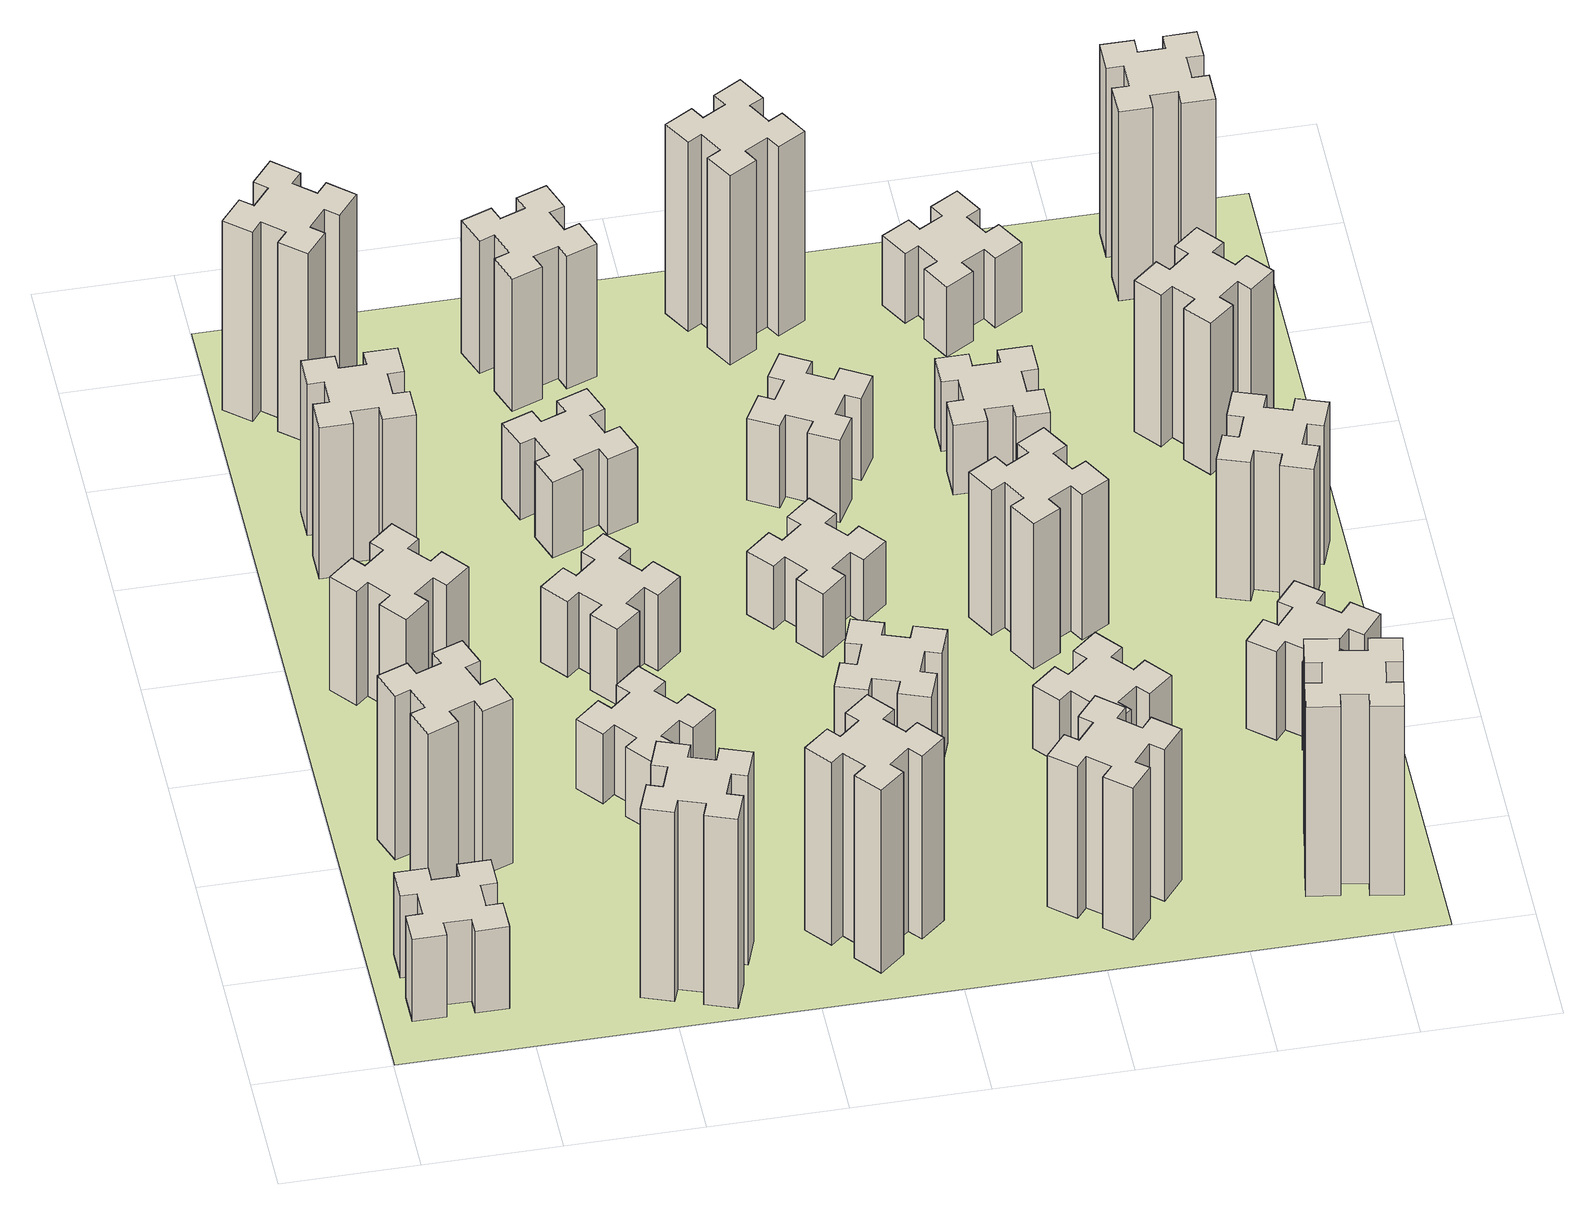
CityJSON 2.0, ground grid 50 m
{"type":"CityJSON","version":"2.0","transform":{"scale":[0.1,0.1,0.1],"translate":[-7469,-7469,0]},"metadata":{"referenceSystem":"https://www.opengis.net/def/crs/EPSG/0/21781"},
"CityObjects":{
"building1":{"type":"Building","attributes":{"class":"1000","function":"1000","usage":"1000","yearOfConstruction":2016,"roofType":"1000","measuredHeight":39,"storeysAboveGround":30,"storeysBelowGround":0},"geometry":[{"type":"Solid","lod":"1","boundaries":[[[[0,1,2,3,4,5,6,7,8,9,10,11,12,13,14,15,16,17,18,19]],[[17,16,20,21]],[[16,15,22,20]],[[15,14,23,22]],[[14,13,24,23]],[[13,12,25,24]],[[12,11,26,25]],[[11,10,27,26]],[[10,9,28,27]],[[9,8,29,28]],[[8,7,30,29]],[[7,6,31,30]],[[6,5,32,31]],[[5,4,33,32]],[[4,3,34,33]],[[3,2,35,34]],[[2,1,36,35]],[[1,0,37,36]],[[0,19,38,37]],[[19,18,39,38]],[[18,17,21,39]],[[24,25,26,27,28,29,30,31,32,33,34,35,36,37,38,39,21,20,22,23]]]]}]},
"building2":{"type":"Building","attributes":{"class":"1000","function":"1000","usage":"1000","yearOfConstruction":2016,"roofType":"1000","measuredHeight":78,"storeysAboveGround":30,"storeysBelowGround":0},"geometry":[{"type":"Solid","lod":"1","boundaries":[[[[40,41,42,43,44,45,46,47,48,49,50,51,52,53,54,55,56,57,58,59]],[[57,56,60,61]],[[56,55,62,60]],[[55,54,63,62]],[[54,53,64,63]],[[53,52,65,64]],[[52,51,66,65]],[[51,50,67,66]],[[50,49,68,67]],[[49,48,69,68]],[[48,47,70,69]],[[47,46,71,70]],[[46,45,72,71]],[[45,44,73,72]],[[44,43,74,73]],[[43,42,75,74]],[[42,41,76,75]],[[41,40,77,76]],[[40,59,78,77]],[[59,58,79,78]],[[58,57,61,79]],[[64,65,66,67,68,69,70,71,72,73,74,75,76,77,78,79,61,60,62,63]]]]}]},
"building3":{"type":"Building","attributes":{"class":"1000","function":"1000","usage":"1000","yearOfConstruction":2016,"roofType":"1000","measuredHeight":54,"storeysAboveGround":30,"storeysBelowGround":0},"geometry":[{"type":"Solid","lod":"1","boundaries":[[[[80,81,82,83,84,85,86,87,88,89,90,91,92,93,94,95,96,97,98,99]],[[97,96,100,101]],[[96,95,102,100]],[[95,94,103,102]],[[94,93,104,103]],[[93,92,105,104]],[[92,91,106,105]],[[91,90,107,106]],[[90,89,108,107]],[[89,88,109,108]],[[88,87,110,109]],[[87,86,111,110]],[[86,85,112,111]],[[85,84,113,112]],[[84,83,114,113]],[[83,82,115,114]],[[82,81,116,115]],[[81,80,117,116]],[[80,99,118,117]],[[99,98,119,118]],[[98,97,101,119]],[[104,105,106,107,108,109,110,111,112,113,114,115,116,117,118,119,101,100,102,103]]]]}]},
"building4":{"type":"Building","attributes":{"class":"1000","function":"1000","usage":"1000","yearOfConstruction":2016,"roofType":"1000","measuredHeight":72,"storeysAboveGround":30,"storeysBelowGround":0},"geometry":[{"type":"Solid","lod":"1","boundaries":[[[[120,121,122,123,124,125,126,127,128,129,130,131,132,133,134,135,136,137,138,139]],[[137,136,140,141]],[[136,135,142,140]],[[135,134,143,142]],[[134,133,144,143]],[[133,132,145,144]],[[132,131,146,145]],[[131,130,147,146]],[[130,129,148,147]],[[129,128,149,148]],[[128,127,150,149]],[[127,126,151,150]],[[126,125,152,151]],[[125,124,153,152]],[[124,123,154,153]],[[123,122,155,154]],[[122,121,156,155]],[[121,120,157,156]],[[120,139,158,157]],[[139,138,159,158]],[[138,137,141,159]],[[144,145,146,147,148,149,150,151,152,153,154,155,156,157,158,159,141,140,142,143]]]]}]},
"building5":{"type":"Building","attributes":{"class":"1000","function":"1000","usage":"1000","yearOfConstruction":2016,"roofType":"1000","measuredHeight":90,"storeysAboveGround":30,"storeysBelowGround":0},"geometry":[{"type":"Solid","lod":"1","boundaries":[[[[160,161,162,163,164,165,166,167,168,169,170,171,172,173,174,175,176,177,178,179]],[[177,176,180,181]],[[176,175,182,180]],[[175,174,183,182]],[[174,173,184,183]],[[173,172,185,184]],[[172,171,186,185]],[[171,170,187,186]],[[170,169,188,187]],[[169,168,189,188]],[[168,167,190,189]],[[167,166,191,190]],[[166,165,192,191]],[[165,164,193,192]],[[164,163,194,193]],[[163,162,195,194]],[[162,161,196,195]],[[161,160,197,196]],[[160,179,198,197]],[[179,178,199,198]],[[178,177,181,199]],[[184,185,186,187,188,189,190,191,192,193,194,195,196,197,198,199,181,180,182,183]]]]}]},
"building6":{"type":"Building","attributes":{"class":"1000","function":"1000","usage":"1000","yearOfConstruction":2016,"roofType":"1000","measuredHeight":90,"storeysAboveGround":30,"storeysBelowGround":0},"geometry":[{"type":"Solid","lod":"1","boundaries":[[[[200,201,202,203,204,205,206,207,208,209,210,211,212,213,214,215,216,217,218,219]],[[217,216,220,221]],[[216,215,222,220]],[[215,214,223,222]],[[214,213,224,223]],[[213,212,225,224]],[[212,211,226,225]],[[211,210,227,226]],[[210,209,228,227]],[[209,208,229,228]],[[208,207,230,229]],[[207,206,231,230]],[[206,205,232,231]],[[205,204,233,232]],[[204,203,234,233]],[[203,202,235,234]],[[202,201,236,235]],[[201,200,237,236]],[[200,219,238,237]],[[219,218,239,238]],[[218,217,221,239]],[[224,225,226,227,228,229,230,231,232,233,234,235,236,237,238,239,221,220,222,223]]]]}]},
"building7":{"type":"Building","attributes":{"class":"1000","function":"1000","usage":"1000","yearOfConstruction":2016,"roofType":"1000","measuredHeight":33,"storeysAboveGround":30,"storeysBelowGround":0},"geometry":[{"type":"Solid","lod":"1","boundaries":[[[[240,241,242,243,244,245,246,247,248,249,250,251,252,253,254,255,256,257,258,259]],[[257,256,260,261]],[[256,255,262,260]],[[255,254,263,262]],[[254,253,264,263]],[[253,252,265,264]],[[252,251,266,265]],[[251,250,267,266]],[[250,249,268,267]],[[249,248,269,268]],[[248,247,270,269]],[[247,246,271,270]],[[246,245,272,271]],[[245,244,273,272]],[[244,243,274,273]],[[243,242,275,274]],[[242,241,276,275]],[[241,240,277,276]],[[240,259,278,277]],[[259,258,279,278]],[[258,257,261,279]],[[264,265,266,267,268,269,270,271,272,273,274,275,276,277,278,279,261,260,262,263]]]]}]},
"building8":{"type":"Building","attributes":{"class":"1000","function":"1000","usage":"1000","yearOfConstruction":2016,"roofType":"1000","measuredHeight":36,"storeysAboveGround":30,"storeysBelowGround":0},"geometry":[{"type":"Solid","lod":"1","boundaries":[[[[280,281,282,283,284,285,286,287,288,289,290,291,292,293,294,295,296,297,298,299]],[[297,296,300,301]],[[296,295,302,300]],[[295,294,303,302]],[[294,293,304,303]],[[293,292,305,304]],[[292,291,306,305]],[[291,290,307,306]],[[290,289,308,307]],[[289,288,309,308]],[[288,287,310,309]],[[287,286,311,310]],[[286,285,312,311]],[[285,284,313,312]],[[284,283,314,313]],[[283,282,315,314]],[[282,281,316,315]],[[281,280,317,316]],[[280,299,318,317]],[[299,298,319,318]],[[298,297,301,319]],[[304,305,306,307,308,309,310,311,312,313,314,315,316,317,318,319,301,300,302,303]]]]}]},
"building9":{"type":"Building","attributes":{"class":"1000","function":"1000","usage":"1000","yearOfConstruction":2016,"roofType":"1000","measuredHeight":87,"storeysAboveGround":30,"storeysBelowGround":0},"geometry":[{"type":"Solid","lod":"1","boundaries":[[[[320,321,322,323,324,325,326,327,328,329,330,331,332,333,334,335,336,337,338,339]],[[337,336,340,341]],[[336,335,342,340]],[[335,334,343,342]],[[334,333,344,343]],[[333,332,345,344]],[[332,331,346,345]],[[331,330,347,346]],[[330,329,348,347]],[[329,328,349,348]],[[328,327,350,349]],[[327,326,351,350]],[[326,325,352,351]],[[325,324,353,352]],[[324,323,354,353]],[[323,322,355,354]],[[322,321,356,355]],[[321,320,357,356]],[[320,339,358,357]],[[339,338,359,358]],[[338,337,341,359]],[[344,345,346,347,348,349,350,351,352,353,354,355,356,357,358,359,341,340,342,343]]]]}]},
"building10":{"type":"Building","attributes":{"class":"1000","function":"1000","usage":"1000","yearOfConstruction":2016,"roofType":"1000","measuredHeight":36,"storeysAboveGround":30,"storeysBelowGround":0},"geometry":[{"type":"Solid","lod":"1","boundaries":[[[[360,361,362,363,364,365,366,367,368,369,370,371,372,373,374,375,376,377,378,379]],[[377,376,380,381]],[[376,375,382,380]],[[375,374,383,382]],[[374,373,384,383]],[[373,372,385,384]],[[372,371,386,385]],[[371,370,387,386]],[[370,369,388,387]],[[369,368,389,388]],[[368,367,390,389]],[[367,366,391,390]],[[366,365,392,391]],[[365,364,393,392]],[[364,363,394,393]],[[363,362,395,394]],[[362,361,396,395]],[[361,360,397,396]],[[360,379,398,397]],[[379,378,399,398]],[[378,377,381,399]],[[384,385,386,387,388,389,390,391,392,393,394,395,396,397,398,399,381,380,382,383]]]]}]},
"building11":{"type":"Building","attributes":{"class":"1000","function":"1000","usage":"1000","yearOfConstruction":2016,"roofType":"1000","measuredHeight":63,"storeysAboveGround":30,"storeysBelowGround":0},"geometry":[{"type":"Solid","lod":"1","boundaries":[[[[400,401,402,403,404,405,406,407,408,409,410,411,412,413,414,415,416,417,418,419]],[[417,416,420,421]],[[416,415,422,420]],[[415,414,423,422]],[[414,413,424,423]],[[413,412,425,424]],[[412,411,426,425]],[[411,410,427,426]],[[410,409,428,427]],[[409,408,429,428]],[[408,407,430,429]],[[407,406,431,430]],[[406,405,432,431]],[[405,404,433,432]],[[404,403,434,433]],[[403,402,435,434]],[[402,401,436,435]],[[401,400,437,436]],[[400,419,438,437]],[[419,418,439,438]],[[418,417,421,439]],[[424,425,426,427,428,429,430,431,432,433,434,435,436,437,438,439,421,420,422,423]]]]}]},
"building12":{"type":"Building","attributes":{"class":"1000","function":"1000","usage":"1000","yearOfConstruction":2016,"roofType":"1000","measuredHeight":54,"storeysAboveGround":30,"storeysBelowGround":0},"geometry":[{"type":"Solid","lod":"1","boundaries":[[[[440,441,442,443,444,445,446,447,448,449,450,451,452,453,454,455,456,457,458,459]],[[457,456,460,461]],[[456,455,462,460]],[[455,454,463,462]],[[454,453,464,463]],[[453,452,465,464]],[[452,451,466,465]],[[451,450,467,466]],[[450,449,468,467]],[[449,448,469,468]],[[448,447,470,469]],[[447,446,471,470]],[[446,445,472,471]],[[445,444,473,472]],[[444,443,474,473]],[[443,442,475,474]],[[442,441,476,475]],[[441,440,477,476]],[[440,459,478,477]],[[459,458,479,478]],[[458,457,461,479]],[[464,465,466,467,468,469,470,471,472,473,474,475,476,477,478,479,461,460,462,463]]]]}]},
"building13":{"type":"Building","attributes":{"class":"1000","function":"1000","usage":"1000","yearOfConstruction":2016,"roofType":"1000","measuredHeight":30,"storeysAboveGround":30,"storeysBelowGround":0},"geometry":[{"type":"Solid","lod":"1","boundaries":[[[[480,481,482,483,484,485,486,487,488,489,490,491,492,493,494,495,496,497,498,499]],[[497,496,500,501]],[[496,495,502,500]],[[495,494,503,502]],[[494,493,504,503]],[[493,492,505,504]],[[492,491,506,505]],[[491,490,507,506]],[[490,489,508,507]],[[489,488,509,508]],[[488,487,510,509]],[[487,486,511,510]],[[486,485,512,511]],[[485,484,513,512]],[[484,483,514,513]],[[483,482,515,514]],[[482,481,516,515]],[[481,480,517,516]],[[480,499,518,517]],[[499,498,519,518]],[[498,497,501,519]],[[504,505,506,507,508,509,510,511,512,513,514,515,516,517,518,519,501,500,502,503]]]]}]},
"building14":{"type":"Building","attributes":{"class":"1000","function":"1000","usage":"1000","yearOfConstruction":2016,"roofType":"1000","measuredHeight":72,"storeysAboveGround":30,"storeysBelowGround":0},"geometry":[{"type":"Solid","lod":"1","boundaries":[[[[520,521,522,523,524,525,526,527,528,529,530,531,532,533,534,535,536,537,538,539]],[[537,536,540,541]],[[536,535,542,540]],[[535,534,543,542]],[[534,533,544,543]],[[533,532,545,544]],[[532,531,546,545]],[[531,530,547,546]],[[530,529,548,547]],[[529,528,549,548]],[[528,527,550,549]],[[527,526,551,550]],[[526,525,552,551]],[[525,524,553,552]],[[524,523,554,553]],[[523,522,555,554]],[[522,521,556,555]],[[521,520,557,556]],[[520,539,558,557]],[[539,538,559,558]],[[538,537,541,559]],[[544,545,546,547,548,549,550,551,552,553,554,555,556,557,558,559,541,540,542,543]]]]}]},
"building15":{"type":"Building","attributes":{"class":"1000","function":"1000","usage":"1000","yearOfConstruction":2016,"roofType":"1000","measuredHeight":39,"storeysAboveGround":30,"storeysBelowGround":0},"geometry":[{"type":"Solid","lod":"1","boundaries":[[[[560,561,562,563,564,565,566,567,568,569,570,571,572,573,574,575,576,577,578,579]],[[577,576,580,581]],[[576,575,582,580]],[[575,574,583,582]],[[574,573,584,583]],[[573,572,585,584]],[[572,571,586,585]],[[571,570,587,586]],[[570,569,588,587]],[[569,568,589,588]],[[568,567,590,589]],[[567,566,591,590]],[[566,565,592,591]],[[565,564,593,592]],[[564,563,594,593]],[[563,562,595,594]],[[562,561,596,595]],[[561,560,597,596]],[[560,579,598,597]],[[579,578,599,598]],[[578,577,581,599]],[[584,585,586,587,588,589,590,591,592,593,594,595,596,597,598,599,581,580,582,583]]]]}]},
"building16":{"type":"Building","attributes":{"class":"1000","function":"1000","usage":"1000","yearOfConstruction":2016,"roofType":"1000","measuredHeight":90,"storeysAboveGround":30,"storeysBelowGround":0},"geometry":[{"type":"Solid","lod":"1","boundaries":[[[[600,601,602,603,604,605,606,607,608,609,610,611,612,613,614,615,616,617,618,619]],[[617,616,620,621]],[[616,615,622,620]],[[615,614,623,622]],[[614,613,624,623]],[[613,612,625,624]],[[612,611,626,625]],[[611,610,627,626]],[[610,609,628,627]],[[609,608,629,628]],[[608,607,630,629]],[[607,606,631,630]],[[606,605,632,631]],[[605,604,633,632]],[[604,603,634,633]],[[603,602,635,634]],[[602,601,636,635]],[[601,600,637,636]],[[600,619,638,637]],[[619,618,639,638]],[[618,617,621,639]],[[624,625,626,627,628,629,630,631,632,633,634,635,636,637,638,639,621,620,622,623]]]]}]},
"building17":{"type":"Building","attributes":{"class":"1000","function":"1000","usage":"1000","yearOfConstruction":2016,"roofType":"1000","measuredHeight":30,"storeysAboveGround":30,"storeysBelowGround":0},"geometry":[{"type":"Solid","lod":"1","boundaries":[[[[640,641,642,643,644,645,646,647,648,649,650,651,652,653,654,655,656,657,658,659]],[[657,656,660,661]],[[656,655,662,660]],[[655,654,663,662]],[[654,653,664,663]],[[653,652,665,664]],[[652,651,666,665]],[[651,650,667,666]],[[650,649,668,667]],[[649,648,669,668]],[[648,647,670,669]],[[647,646,671,670]],[[646,645,672,671]],[[645,644,673,672]],[[644,643,674,673]],[[643,642,675,674]],[[642,641,676,675]],[[641,640,677,676]],[[640,659,678,677]],[[659,658,679,678]],[[658,657,661,679]],[[664,665,666,667,668,669,670,671,672,673,674,675,676,677,678,679,661,660,662,663]]]]}]},
"building18":{"type":"Building","attributes":{"class":"1000","function":"1000","usage":"1000","yearOfConstruction":2016,"roofType":"1000","measuredHeight":69,"storeysAboveGround":30,"storeysBelowGround":0},"geometry":[{"type":"Solid","lod":"1","boundaries":[[[[680,681,682,683,684,685,686,687,688,689,690,691,692,693,694,695,696,697,698,699]],[[697,696,700,701]],[[696,695,702,700]],[[695,694,703,702]],[[694,693,704,703]],[[693,692,705,704]],[[692,691,706,705]],[[691,690,707,706]],[[690,689,708,707]],[[689,688,709,708]],[[688,687,710,709]],[[687,686,711,710]],[[686,685,712,711]],[[685,684,713,712]],[[684,683,714,713]],[[683,682,715,714]],[[682,681,716,715]],[[681,680,717,716]],[[680,699,718,717]],[[699,698,719,718]],[[698,697,701,719]],[[704,705,706,707,708,709,710,711,712,713,714,715,716,717,718,719,701,700,702,703]]]]}]},
"building19":{"type":"Building","attributes":{"class":"1000","function":"1000","usage":"1000","yearOfConstruction":2016,"roofType":"1000","measuredHeight":33,"storeysAboveGround":30,"storeysBelowGround":0},"geometry":[{"type":"Solid","lod":"1","boundaries":[[[[720,721,722,723,724,725,726,727,728,729,730,731,732,733,734,735,736,737,738,739]],[[737,736,740,741]],[[736,735,742,740]],[[735,734,743,742]],[[734,733,744,743]],[[733,732,745,744]],[[732,731,746,745]],[[731,730,747,746]],[[730,729,748,747]],[[729,728,749,748]],[[728,727,750,749]],[[727,726,751,750]],[[726,725,752,751]],[[725,724,753,752]],[[724,723,754,753]],[[723,722,755,754]],[[722,721,756,755]],[[721,720,757,756]],[[720,739,758,757]],[[739,738,759,758]],[[738,737,741,759]],[[744,745,746,747,748,749,750,751,752,753,754,755,756,757,758,759,741,740,742,743]]]]}]},
"building20":{"type":"Building","attributes":{"class":"1000","function":"1000","usage":"1000","yearOfConstruction":2016,"roofType":"1000","measuredHeight":90,"storeysAboveGround":30,"storeysBelowGround":0},"geometry":[{"type":"Solid","lod":"1","boundaries":[[[[760,761,762,763,764,765,766,767,768,769,770,771,772,773,774,775,776,777,778,779]],[[777,776,780,781]],[[776,775,782,780]],[[775,774,783,782]],[[774,773,784,783]],[[773,772,785,784]],[[772,771,786,785]],[[771,770,787,786]],[[770,769,788,787]],[[769,768,789,788]],[[768,767,790,789]],[[767,766,791,790]],[[766,765,792,791]],[[765,764,793,792]],[[764,763,794,793]],[[763,762,795,794]],[[762,761,796,795]],[[761,760,797,796]],[[760,779,798,797]],[[779,778,799,798]],[[778,777,781,799]],[[784,785,786,787,788,789,790,791,792,793,794,795,796,797,798,799,781,780,782,783]]]]}]},
"building21":{"type":"Building","attributes":{"class":"1000","function":"1000","usage":"1000","yearOfConstruction":2016,"roofType":"1000","measuredHeight":33,"storeysAboveGround":30,"storeysBelowGround":0},"geometry":[{"type":"Solid","lod":"1","boundaries":[[[[800,801,802,803,804,805,806,807,808,809,810,811,812,813,814,815,816,817,818,819]],[[817,816,820,821]],[[816,815,822,820]],[[815,814,823,822]],[[814,813,824,823]],[[813,812,825,824]],[[812,811,826,825]],[[811,810,827,826]],[[810,809,828,827]],[[809,808,829,828]],[[808,807,830,829]],[[807,806,831,830]],[[806,805,832,831]],[[805,804,833,832]],[[804,803,834,833]],[[803,802,835,834]],[[802,801,836,835]],[[801,800,837,836]],[[800,819,838,837]],[[819,818,839,838]],[[818,817,821,839]],[[824,825,826,827,828,829,830,831,832,833,834,835,836,837,838,839,821,820,822,823]]]]}]},
"building22":{"type":"Building","attributes":{"class":"1000","function":"1000","usage":"1000","yearOfConstruction":2016,"roofType":"1000","measuredHeight":42,"storeysAboveGround":30,"storeysBelowGround":0},"geometry":[{"type":"Solid","lod":"1","boundaries":[[[[840,841,842,843,844,845,846,847,848,849,850,851,852,853,854,855,856,857,858,859]],[[857,856,860,861]],[[856,855,862,860]],[[855,854,863,862]],[[854,853,864,863]],[[853,852,865,864]],[[852,851,866,865]],[[851,850,867,866]],[[850,849,868,867]],[[849,848,869,868]],[[848,847,870,869]],[[847,846,871,870]],[[846,845,872,871]],[[845,844,873,872]],[[844,843,874,873]],[[843,842,875,874]],[[842,841,876,875]],[[841,840,877,876]],[[840,859,878,877]],[[859,858,879,878]],[[858,857,861,879]],[[864,865,866,867,868,869,870,871,872,873,874,875,876,877,878,879,861,860,862,863]]]]}]},
"building23":{"type":"Building","attributes":{"class":"1000","function":"1000","usage":"1000","yearOfConstruction":2016,"roofType":"1000","measuredHeight":66,"storeysAboveGround":30,"storeysBelowGround":0},"geometry":[{"type":"Solid","lod":"1","boundaries":[[[[880,881,882,883,884,885,886,887,888,889,890,891,892,893,894,895,896,897,898,899]],[[897,896,900,901]],[[896,895,902,900]],[[895,894,903,902]],[[894,893,904,903]],[[893,892,905,904]],[[892,891,906,905]],[[891,890,907,906]],[[890,889,908,907]],[[889,888,909,908]],[[888,887,910,909]],[[887,886,911,910]],[[886,885,912,911]],[[885,884,913,912]],[[884,883,914,913]],[[883,882,915,914]],[[882,881,916,915]],[[881,880,917,916]],[[880,899,918,917]],[[899,898,919,918]],[[898,897,901,919]],[[904,905,906,907,908,909,910,911,912,913,914,915,916,917,918,919,901,900,902,903]]]]}]},
"building24":{"type":"Building","attributes":{"class":"1000","function":"1000","usage":"1000","yearOfConstruction":2016,"roofType":"1000","measuredHeight":72,"storeysAboveGround":30,"storeysBelowGround":0},"geometry":[{"type":"Solid","lod":"1","boundaries":[[[[920,921,922,923,924,925,926,927,928,929,930,931,932,933,934,935,936,937,938,939]],[[937,936,940,941]],[[936,935,942,940]],[[935,934,943,942]],[[934,933,944,943]],[[933,932,945,944]],[[932,931,946,945]],[[931,930,947,946]],[[930,929,948,947]],[[929,928,949,948]],[[928,927,950,949]],[[927,926,951,950]],[[926,925,952,951]],[[925,924,953,952]],[[924,923,954,953]],[[923,922,955,954]],[[922,921,956,955]],[[921,920,957,956]],[[920,939,958,957]],[[939,938,959,958]],[[938,937,941,959]],[[944,945,946,947,948,949,950,951,952,953,954,955,956,957,958,959,941,940,942,943]]]]}]},
"building25":{"type":"Building","attributes":{"class":"1000","function":"1000","usage":"1000","yearOfConstruction":2016,"roofType":"1000","measuredHeight":90,"storeysAboveGround":30,"storeysBelowGround":0},"geometry":[{"type":"Solid","lod":"1","boundaries":[[[[960,961,962,963,964,965,966,967,968,969,970,971,972,973,974,975,976,977,978,979]],[[977,976,980,981]],[[976,975,982,980]],[[975,974,983,982]],[[974,973,984,983]],[[973,972,985,984]],[[972,971,986,985]],[[971,970,987,986]],[[970,969,988,987]],[[969,968,989,988]],[[968,967,990,989]],[[967,966,991,990]],[[966,965,992,991]],[[965,964,993,992]],[[964,963,994,993]],[[963,962,995,994]],[[962,961,996,995]],[[961,960,997,996]],[[960,979,998,997]],[[979,978,999,998]],[[978,977,981,999]],[[984,985,986,987,988,989,990,991,992,993,994,995,996,997,998,999,981,980,982,983]]]]}]},
"landuse1":{"type":"LandUse","attributes":{"name":"plot1","function":"1010"},"geometry":[{"type":"MultiSurface","lod":"1","boundaries":[[[1000,1001,1002,1003]]]}]}
},
"vertices":[
[165,425,0],[165,325,0],[105,325,0],[105,205,0],[225,205,0],[225,265,0],[325,265,0],[325,205,0],[445,205,0],[445,325,0],[385,325,0],[385,425,0],[445,425,0],[445,545,0],[325,545,0],[325,485,0],[225,485,0],[225,545,0],[105,545,0],[105,425,0],[225,485,390],[225,545,390],[325,485,390],[325,545,390],[445,545,390],[445,425,390],[385,425,390],[385,325,390],[445,325,390],[445,205,390],[325,205,390],[325,265,390],[225,265,390],[225,205,390],[105,205,390],[105,325,390],[165,325,390],[165,425,390],[105,425,390],[105,545,390],
[255,1025,0],[289,931,0],[233,910,0],[274,797,0],[387,839,0],[366,895,0],[460,929,0],[480,873,0],[593,914,0],[552,1027,0],[496,1006,0],[462,1100,0],[518,1120,0],[477,1233,0],[364,1192,0],[385,1136,0],[291,1102,0],[270,1158,0],[157,1117,0],[199,1004,0],[291,1102,780],[270,1158,780],[385,1136,780],[364,1192,780],[477,1233,780],[518,1120,780],[462,1100,780],[496,1006,780],[552,1027,780],[593,914,780],[480,873,780],[460,929,780],[366,895,780],[387,839,780],[274,797,780],[233,910,780],[289,931,780],[255,1025,780],[199,1004,780],[157,1117,780],
[408,1739,0],[484,1803,0],[523,1757,0],[615,1834,0],[538,1926,0],[492,1888,0],[427,1964,0],[473,2003,0],[396,2095,0],[304,2018,0],[343,1972,0],[266,1907,0],[228,1953,0],[136,1876,0],[213,1784,0],[259,1823,0],[323,1746,0],[277,1708,0],[354,1616,0],[446,1693,0],[323,1746,540],[277,1708,540],[259,1823,540],[213,1784,540],[136,1876,540],[228,1953,540],[266,1907,540],[343,1972,540],[304,2018,540],[396,2095,540],[473,2003,540],[427,1964,540],[492,1888,540],[538,1926,540],[615,1834,540],[523,1757,540],[484,1803,540],[408,1739,540],[446,1693,540],[354,1616,540],
[485,2545,0],[485,2645,0],[545,2645,0],[545,2765,0],[425,2765,0],[425,2705,0],[325,2705,0],[325,2765,0],[205,2765,0],[205,2645,0],[265,2645,0],[265,2545,0],[205,2545,0],[205,2425,0],[325,2425,0],[325,2485,0],[425,2485,0],[425,2425,0],[545,2425,0],[545,2545,0],[425,2485,720],[425,2425,720],[325,2485,720],[325,2425,720],[205,2425,720],[205,2545,720],[265,2545,720],[265,2645,720],[205,2645,720],[205,2765,720],[325,2765,720],[325,2705,720],[425,2705,720],[425,2765,720],[545,2765,720],[545,2645,720],[485,2645,720],[485,2545,720],[545,2545,720],[545,2425,720],
[1029,360,0],[995,266,0],[939,287,0],[897,174,0],[1010,133,0],[1031,189,0],[1125,155,0],[1104,99,0],[1217,57,0],[1258,170,0],[1202,191,0],[1236,285,0],[1292,264,0],[1333,377,0],[1220,418,0],[1200,362,0],[1106,396,0],[1127,452,0],[1014,493,0],[973,380,0],[1106,396,900],[1127,452,900],[1200,362,900],[1220,418,900],[1333,377,900],[1292,264,900],[1236,285,900],[1202,191,900],[1258,170,900],[1217,57,900],[1104,99,900],[1125,155,900],[1031,189,900],[1010,133,900],[897,174,900],[939,287,900],[995,266,900],[1029,360,900],[973,380,900],[1014,493,900],
[384,3387,0],[308,3452,0],[346,3498,0],[254,3575,0],[177,3483,0],[223,3444,0],[159,3368,0],[113,3406,0],[36,3314,0],[128,3237,0],[166,3283,0],[243,3219,0],[204,3173,0],[296,3096,0],[373,3188,0],[327,3226,0],[392,3303,0],[438,3264,0],[515,3356,0],[423,3433,0],[392,3303,900],[438,3264,900],[327,3226,900],[373,3188,900],[296,3096,900],[204,3173,900],[243,3219,900],[166,3283,900],[128,3237,900],[36,3314,900],[113,3406,900],[159,3368,900],[223,3444,900],[177,3483,900],[254,3575,900],[346,3498,900],[308,3452,900],[384,3387,900],[423,3433,900],[515,3356,900],
[1083,1332,0],[1006,1267,0],[968,1313,0],[876,1236,0],[953,1144,0],[999,1183,0],[1063,1106,0],[1017,1068,0],[1094,976,0],[1186,1053,0],[1148,1099,0],[1224,1163,0],[1263,1117,0],[1355,1194,0],[1278,1286,0],[1232,1248,0],[1167,1324,0],[1213,1363,0],[1136,1455,0],[1044,1378,0],[1167,1324,330],[1213,1363,330],[1232,1248,330],[1278,1286,330],[1355,1194,330],[1263,1117,330],[1224,1163,330],[1148,1099,330],[1186,1053,330],[1094,976,330],[1017,1068,330],[1063,1106,330],[999,1183,330],[953,1144,330],[876,1236,330],[968,1313,330],[1006,1267,330],[1083,1332,330],[1044,1378,330],[1136,1455,330],
[1083,1972,0],[1006,1907,0],[968,1953,0],[876,1876,0],[953,1784,0],[999,1823,0],[1063,1746,0],[1017,1708,0],[1094,1616,0],[1186,1693,0],[1148,1739,0],[1224,1803,0],[1263,1757,0],[1355,1834,0],[1278,1926,0],[1232,1888,0],[1167,1964,0],[1213,2003,0],[1136,2095,0],[1044,2018,0],[1167,1964,360],[1213,2003,360],[1232,1888,360],[1278,1926,360],[1355,1834,360],[1263,1757,360],[1224,1803,360],[1148,1739,360],[1186,1693,360],[1094,1616,360],[1017,1708,360],[1063,1746,360],[999,1823,360],[953,1784,360],[876,1876,360],[968,1953,360],[1006,1907,360],[1083,1972,360],[1044,2018,360],[1136,2095,360],
[1639,343,0],[1703,266,0],[1657,228,0],[1734,136,0],[1826,213,0],[1788,259,0],[1864,323,0],[1903,277,0],[1995,354,0],[1918,446,0],[1872,408,0],[1807,484,0],[1853,523,0],[1776,615,0],[1684,538,0],[1723,492,0],[1646,427,0],[1608,473,0],[1516,396,0],[1593,304,0],[1646,427,870],[1608,473,870],[1723,492,870],[1684,538,870],[1776,615,870],[1853,523,870],[1807,484,870],[1872,408,870],[1918,446,870],[1995,354,870],[1903,277,870],[1864,323,870],[1788,259,870],[1826,213,870],[1734,136,870],[1657,228,870],[1703,266,870],[1639,343,870],[1593,304,870],[1516,396,870],
[1106,2475,0],[1200,2509,0],[1220,2453,0],[1333,2494,0],[1292,2607,0],[1236,2586,0],[1202,2680,0],[1258,2700,0],[1217,2813,0],[1104,2772,0],[1125,2716,0],[1031,2682,0],[1010,2738,0],[897,2697,0],[939,2584,0],[995,2605,0],[1029,2511,0],[973,2490,0],[1014,2377,0],[1127,2419,0],[1029,2511,360],[973,2490,360],[995,2605,360],[939,2584,360],[897,2697,360],[1010,2738,360],[1031,2682,360],[1125,2716,360],[1104,2772,360],[1217,2813,360],[1258,2700,360],[1202,2680,360],[1236,2586,360],[1292,2607,360],[1333,2494,360],[1220,2453,360],[1200,2509,360],[1106,2475,360],[1127,2419,360],[1014,2377,360],
[1125,3456,0],[1031,3422,0],[1010,3478,0],[897,3437,0],[939,3324,0],[995,3345,0],[1029,3251,0],[973,3230,0],[1014,3117,0],[1127,3159,0],[1106,3215,0],[1200,3249,0],[1220,3193,0],[1333,3234,0],[1292,3347,0],[1236,3326,0],[1202,3420,0],[1258,3440,0],[1217,3553,0],[1104,3512,0],[1202,3420,630],[1258,3440,630],[1236,3326,630],[1292,3347,630],[1333,3234,630],[1220,3193,630],[1200,3249,630],[1106,3215,630],[1127,3159,630],[1014,3117,630],[973,3230,630],[1029,3251,630],[995,3345,630],[939,3324,630],[897,3437,630],[1010,3478,630],[1031,3422,630],[1125,3456,630],[1104,3512,630],[1217,3553,630],
[1869,1200,0],[1835,1106,0],[1779,1127,0],[1737,1014,0],[1850,973,0],[1871,1029,0],[1965,995,0],[1944,939,0],[2057,897,0],[2098,1010,0],[2042,1031,0],[2076,1125,0],[2132,1104,0],[2173,1217,0],[2060,1258,0],[2040,1202,0],[1946,1236,0],[1967,1292,0],[1854,1333,0],[1813,1220,0],[1946,1236,540],[1967,1292,540],[2040,1202,540],[2060,1258,540],[2173,1217,540],[2132,1104,540],[2076,1125,540],[2042,1031,540],[2098,1010,540],[2057,897,540],[1944,939,540],[1965,995,540],[1871,1029,540],[1850,973,540],[1737,1014,540],[1779,1127,540],[1835,1106,540],[1869,1200,540],[1813,1220,540],[1854,1333,540],
[1972,1988,0],[1907,2064,0],[1953,2103,0],[1876,2195,0],[1784,2118,0],[1823,2072,0],[1746,2007,0],[1708,2053,0],[1616,1976,0],[1693,1884,0],[1739,1923,0],[1803,1846,0],[1757,1808,0],[1834,1716,0],[1926,1793,0],[1888,1839,0],[1964,1903,0],[2003,1857,0],[2095,1934,0],[2018,2026,0],[1964,1903,300],[2003,1857,300],[1888,1839,300],[1926,1793,300],[1834,1716,300],[1757,1808,300],[1803,1846,300],[1739,1923,300],[1693,1884,300],[1616,1976,300],[1708,2053,300],[1746,2007,300],[1823,2072,300],[1784,2118,300],[1876,2195,300],[1953,2103,300],[1907,2064,300],[1972,1988,300],[2018,2026,300],[2095,1934,300],
[2486,323,0],[2563,259,0],[2524,213,0],[2616,136,0],[2693,228,0],[2647,266,0],[2712,343,0],[2758,304,0],[2835,396,0],[2743,473,0],[2704,427,0],[2628,492,0],[2666,538,0],[2574,615,0],[2497,523,0],[2543,484,0],[2479,408,0],[2433,446,0],[2356,354,0],[2448,277,0],[2479,408,720],[2433,446,720],[2543,484,720],[2497,523,720],[2574,615,720],[2666,538,720],[2628,492,720],[2704,427,720],[2743,473,720],[2835,396,720],[2758,304,720],[2712,343,720],[2647,266,720],[2693,228,720],[2616,136,720],[2524,213,720],[2563,259,720],[2486,323,720],[2448,277,720],[2356,354,720],
[2026,2497,0],[2076,2584,0],[2128,2554,0],[2188,2658,0],[2084,2718,0],[2054,2666,0],[1967,2716,0],[1997,2768,0],[1893,2828,0],[1833,2724,0],[1885,2694,0],[1835,2607,0],[1783,2637,0],[1723,2533,0],[1827,2473,0],[1857,2525,0],[1944,2475,0],[1914,2423,0],[2018,2363,0],[2078,2467,0],[1944,2475,390],[1914,2423,390],[1857,2525,390],[1827,2473,390],[1723,2533,390],[1783,2637,390],[1835,2607,390],[1885,2694,390],[1833,2724,390],[1893,2828,390],[1997,2768,390],[1967,2716,390],[2054,2666,390],[2084,2718,390],[2188,2658,390],[2128,2554,390],[2076,2584,390],[2026,2497,390],[2078,2467,390],[2018,2363,390],
[1844,3556,0],[1757,3506,0],[1727,3558,0],[1623,3498,0],[1683,3394,0],[1735,3424,0],[1785,3337,0],[1733,3307,0],[1793,3203,0],[1897,3263,0],[1867,3315,0],[1954,3365,0],[1984,3313,0],[2088,3373,0],[2028,3477,0],[1976,3447,0],[1926,3534,0],[1978,3564,0],[1918,3668,0],[1814,3608,0],[1926,3534,900],[1978,3564,900],[1976,3447,900],[2028,3477,900],[2088,3373,900],[1984,3313,900],[1954,3365,900],[1867,3315,900],[1897,3263,900],[1793,3203,900],[1733,3307,900],[1785,3337,900],[1735,3424,900],[1683,3394,900],[1623,3498,900],[1727,3558,900],[1757,3506,900],[1844,3556,900],[1814,3608,900],[1918,3668,900],
[2728,999,0],[2804,1063,0],[2843,1017,0],[2935,1094,0],[2858,1186,0],[2812,1148,0],[2747,1224,0],[2793,1263,0],[2716,1355,0],[2624,1278,0],[2663,1232,0],[2586,1167,0],[2548,1213,0],[2456,1136,0],[2533,1044,0],[2579,1083,0],[2643,1006,0],[2597,968,0],[2674,876,0],[2766,953,0],[2643,1006,300],[2597,968,300],[2579,1083,300],[2533,1044,300],[2456,1136,300],[2548,1213,300],[2586,1167,300],[2663,1232,300],[2624,1278,300],[2716,1355,300],[2793,1263,300],[2747,1224,300],[2812,1148,300],[2858,1186,300],[2935,1094,300],[2843,1017,300],[2804,1063,300],[2728,999,300],[2766,953,300],[2674,876,300],
[2475,1744,0],[2525,1657,0],[2473,1627,0],[2533,1523,0],[2637,1583,0],[2607,1635,0],[2694,1685,0],[2724,1633,0],[2828,1693,0],[2768,1797,0],[2716,1767,0],[2666,1854,0],[2718,1884,0],[2658,1988,0],[2554,1928,0],[2584,1876,0],[2497,1826,0],[2467,1878,0],[2363,1818,0],[2423,1714,0],[2497,1826,690],[2467,1878,690],[2584,1876,690],[2554,1928,690],[2658,1988,690],[2718,1884,690],[2666,1854,690],[2716,1767,690],[2768,1797,690],[2828,1693,690],[2724,1633,690],[2694,1685,690],[2607,1635,690],[2637,1583,690],[2533,1523,690],[2473,1627,690],[2525,1657,690],[2475,1744,690],[2423,1714,690],[2363,1818,690],
[2705,2545,0],[2705,2645,0],[2765,2645,0],[2765,2765,0],[2645,2765,0],[2645,2705,0],[2545,2705,0],[2545,2765,0],[2425,2765,0],[2425,2645,0],[2485,2645,0],[2485,2545,0],[2425,2545,0],[2425,2425,0],[2545,2425,0],[2545,2485,0],[2645,2485,0],[2645,2425,0],[2765,2425,0],[2765,2545,0],[2645,2485,330],[2645,2425,330],[2545,2485,330],[2545,2425,330],[2425,2425,330],[2425,2545,330],[2485,2545,330],[2485,2645,330],[2425,2645,330],[2425,2765,330],[2545,2765,330],[2545,2705,330],[2645,2705,330],[2645,2765,330],[2765,2765,330],[2765,2645,330],[2705,2645,330],[2705,2545,330],[2765,2545,330],[2765,2425,330],
[3504,475,0],[3405,492,0],[3416,551,0],[3297,572,0],[3277,454,0],[3336,444,0],[3318,345,0],[3259,356,0],[3238,237,0],[3357,217,0],[3367,276,0],[3465,258,0],[3455,199,0],[3573,178,0],[3594,297,0],[3535,307,0],[3552,405,0],[3611,395,0],[3632,513,0],[3514,534,0],[3552,405,900],[3611,395,900],[3535,307,900],[3594,297,900],[3573,178,900],[3455,199,900],[3465,258,900],[3367,276,900],[3357,217,900],[3238,237,900],[3259,356,900],[3318,345,900],[3336,444,900],[3277,454,900],[3297,572,900],[3416,551,900],[3405,492,900],[3504,475,900],[3514,534,900],[3632,513,900],
[2716,3347,0],[2666,3434,0],[2718,3464,0],[2658,3568,0],[2554,3508,0],[2584,3456,0],[2497,3406,0],[2467,3458,0],[2363,3398,0],[2423,3294,0],[2475,3324,0],[2525,3237,0],[2473,3207,0],[2533,3103,0],[2637,3163,0],[2607,3215,0],[2694,3265,0],[2724,3213,0],[2828,3273,0],[2768,3377,0],[2694,3265,330],[2724,3213,330],[2607,3215,330],[2637,3163,330],[2533,3103,330],[2473,3207,330],[2525,3237,330],[2475,3324,330],[2423,3294,330],[2363,3398,330],[2467,3458,330],[2497,3406,330],[2584,3456,330],[2554,3508,330],[2658,3568,330],[2718,3464,330],[2666,3434,330],[2716,3347,330],[2768,3377,330],[2828,3273,330],
[3544,1167,0],[3468,1232,0],[3506,1278,0],[3414,1355,0],[3337,1263,0],[3383,1224,0],[3319,1148,0],[3273,1186,0],[3196,1094,0],[3288,1017,0],[3326,1063,0],[3403,999,0],[3364,953,0],[3456,876,0],[3533,968,0],[3487,1006,0],[3552,1083,0],[3598,1044,0],[3675,1136,0],[3583,1213,0],[3552,1083,420],[3598,1044,420],[3487,1006,420],[3533,968,420],[3456,876,420],[3364,953,420],[3403,999,420],[3326,1063,420],[3288,1017,420],[3196,1094,420],[3273,1186,420],[3319,1148,420],[3383,1224,420],[3337,1263,420],[3414,1355,420],[3506,1278,420],[3468,1232,420],[3544,1167,420],[3583,1213,420],[3675,1136,420],
[3520,1942,0],[3426,1976,0],[3447,2032,0],[3334,2073,0],[3293,1960,0],[3349,1940,0],[3315,1846,0],[3259,1867,0],[3217,1754,0],[3330,1713,0],[3351,1769,0],[3445,1735,0],[3424,1679,0],[3537,1637,0],[3578,1750,0],[3522,1771,0],[3556,1865,0],[3612,1844,0],[3653,1957,0],[3540,1998,0],[3556,1865,660],[3612,1844,660],[3522,1771,660],[3578,1750,660],[3537,1637,660],[3424,1679,660],[3445,1735,660],[3351,1769,660],[3330,1713,660],[3217,1754,660],[3259,1867,660],[3315,1846,660],[3349,1940,660],[3293,1960,660],[3334,2073,660],[3447,2032,660],[3426,1976,660],[3520,1942,660],[3540,1998,660],[3653,1957,660],
[3219,2563,0],[3283,2486,0],[3237,2448,0],[3314,2356,0],[3406,2433,0],[3368,2479,0],[3444,2543,0],[3483,2497,0],[3575,2574,0],[3498,2666,0],[3452,2628,0],[3387,2704,0],[3433,2743,0],[3356,2835,0],[3264,2758,0],[3303,2712,0],[3226,2647,0],[3188,2693,0],[3096,2616,0],[3173,2524,0],[3226,2647,720],[3188,2693,720],[3303,2712,720],[3264,2758,720],[3356,2835,720],[3433,2743,720],[3387,2704,720],[3452,2628,720],[3498,2666,720],[3575,2574,720],[3483,2497,720],[3444,2543,720],[3368,2479,720],[3406,2433,720],[3314,2356,720],[3237,2448,720],[3283,2486,720],[3219,2563,720],[3173,2524,720],[3096,2616,720],
[3285,3325,0],[3385,3325,0],[3385,3265,0],[3505,3265,0],[3505,3385,0],[3445,3385,0],[3445,3485,0],[3505,3485,0],[3505,3605,0],[3385,3605,0],[3385,3545,0],[3285,3545,0],[3285,3605,0],[3165,3605,0],[3165,3485,0],[3225,3485,0],[3225,3385,0],[3165,3385,0],[3165,3265,0],[3285,3265,0],[3225,3385,900],[3165,3385,900],[3225,3485,900],[3165,3485,900],[3165,3605,900],[3285,3605,900],[3285,3545,900],[3385,3545,900],[3385,3605,900],[3505,3605,900],[3505,3485,900],[3445,3485,900],[3445,3385,900],[3505,3385,900],[3505,3265,900],[3385,3265,900],[3385,3325,900],[3285,3325,900],[3285,3265,900],[3165,3265,900],
[5,3705,0],[3705,3705,0],[3705,5,0],[5,5,0]
]}
